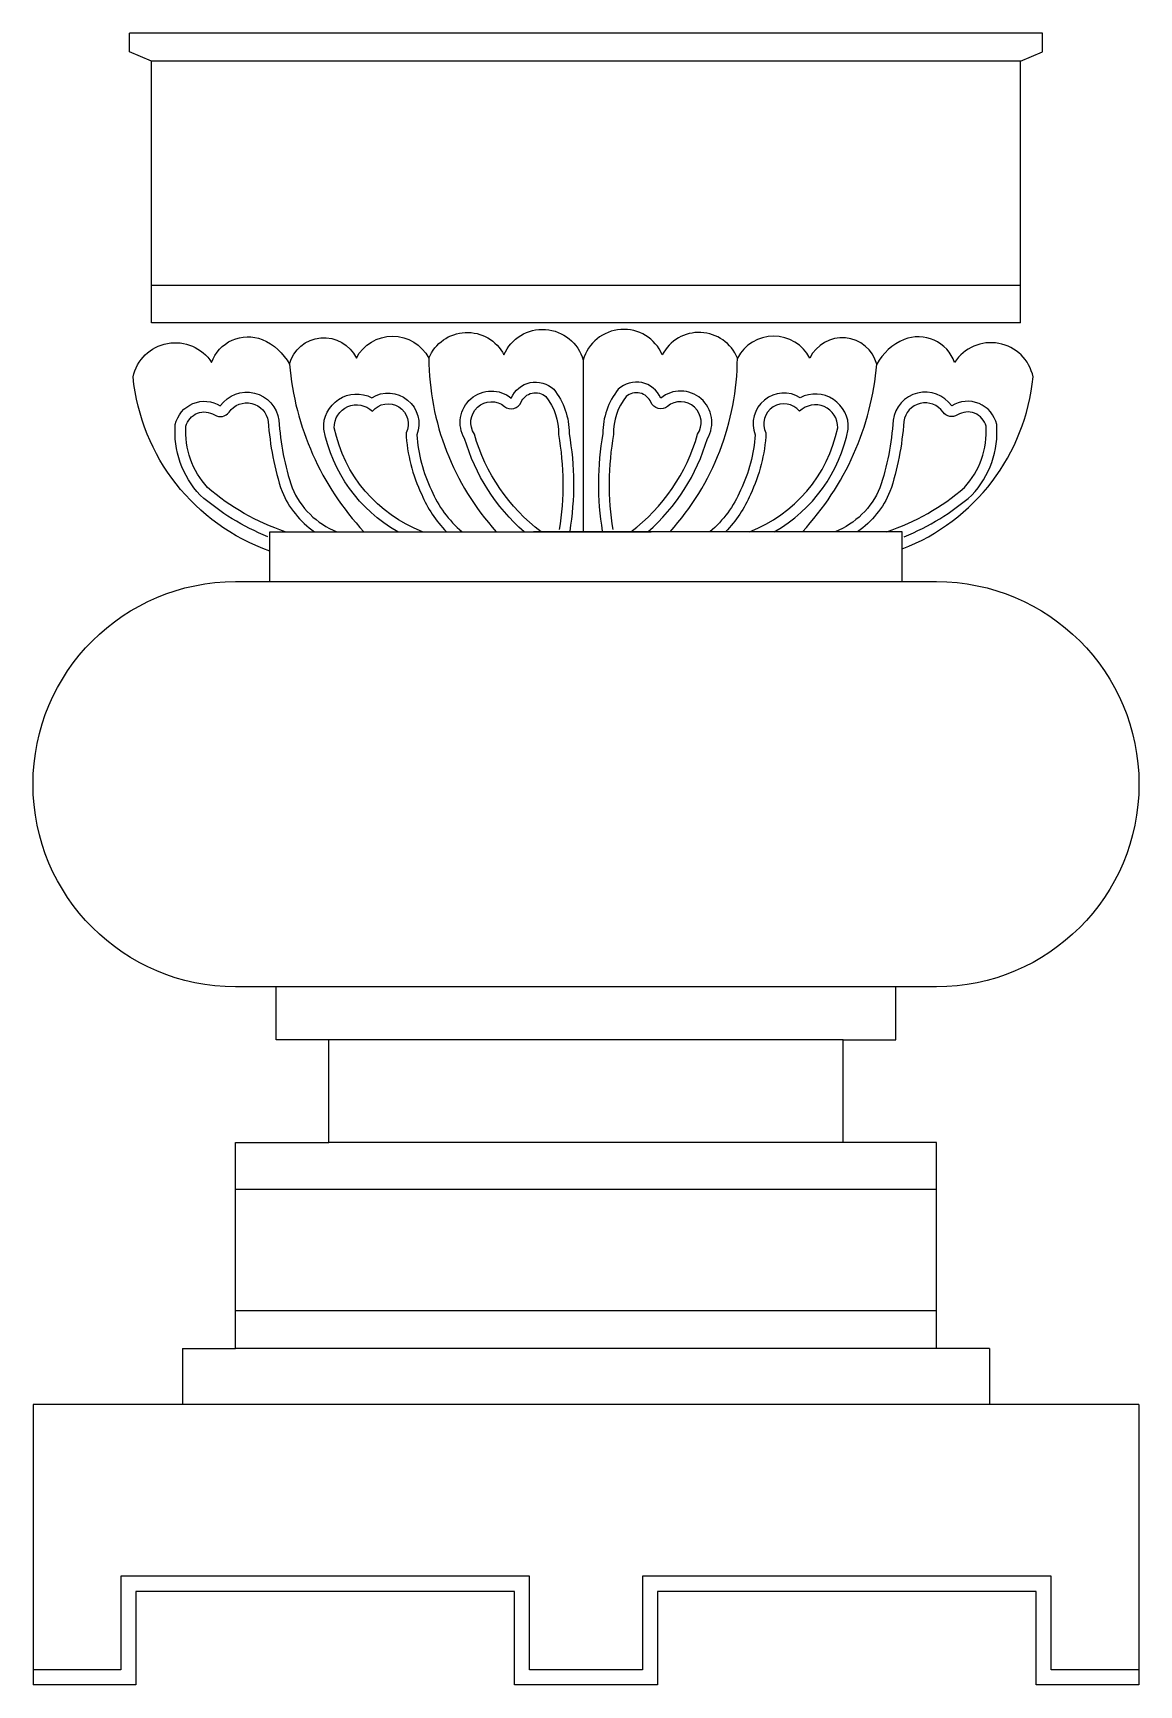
# Model space of a CAD drawing. Extents: x 2291 to 2913, y -965 to -38.
import ezdxf

# ---------------------------------------------------------------- set-up
doc = ezdxf.new("R2010")
doc.units = 0
doc.header["$LTSCALE"] = 100
doc.header["$MEASUREMENT"] = 0
for name, color, linetype in [('3', 3, 'CONTINUOUS'), ('4', 4, 'CONTINUOUS'), ('7', 7, 'CONTINUOUS')]:
    doc.layers.add(name, color=color, linetype=linetype)

msp = doc.modelspace()

# ---------------------------------------------------------------- linework, layer by layer
at = {"layer": '3'}
for points in [[(2576.72, -317.98, -0.164154), (2539.22, -263.15, -0.867416), (2556.11, -247.61, 0.49983), (2565.43, -245.31, -0.50879), (2579.34, -242.08, -0.1758), (2586.39, -263.36, -0.085215), (2586.82, -316.78, -0.085215)], [(2627.05, -317.98, 0.164154), (2664.54, -263.15, 0.867416), (2647.65, -247.61, -0.49983), (2638.33, -245.31, 0.50879), (2624.43, -242.08, 0.1758), (2617.37, -263.36, 0.085215), (2616.94, -316.78, 0.085215)], [(2432.97, -317.98, -0.09953), (2389.3, -293.09, -0.208063), (2377.14, -258.72, -0.509894), (2393.2, -252.42, 0.401822), (2401.35, -250.81, -0.678569), (2423.37, -256.04, 0.062905), (2431.12, -295.46, 0.142465), (2449.34, -317.98, 0.142465)], [(2510.12, -317.98, -0.256853), (2460.49, -259.58, -0.677532), (2481.89, -250.35, -0.900439), (2500.78, -262.48, 0.099267), (2509.57, -297.06, 0.092523), (2523.48, -317.98, 0.092523)], [(2693.64, -317.98, 0.256853), (2743.27, -259.58, 0.677532), (2721.87, -250.35, 0.900439), (2702.98, -262.48, -0.099267), (2694.2, -297.06, -0.092523), (2680.28, -317.98, -0.092523)], [(2770.79, -317.98, 0.09953), (2814.46, -293.09, 0.208063), (2826.62, -258.72, 0.509894), (2810.56, -252.42, -0.401822), (2802.42, -250.81, 0.678569), (2780.39, -256.04, -0.062905), (2772.64, -295.46, -0.142465), (2754.42, -317.98, -0.142465)]]:
    msp.add_lwpolyline(points, format="xyb", dxfattribs=at)
msp.add_lwpolyline([(2912.51, -956.98), (2863.26, -956.98), (2863.26, -904.48), (2633.63, -904.48), (2633.63, -956.98), (2570.13, -956.98), (2570.13, -904.48), (2340.51, -904.48), (2340.51, -956.98), (2291.26, -956.98)], dxfattribs=at)
at = {"layer": '4'}
for p, q in [((2858.26, -37.98), (2345.51, -37.98)), ((2345.51, -48.48), (2345.51, -37.98)), ((2858.26, -48.48), (2858.26, -37.98)), ((2357.76, -53.73), (2345.51, -48.48)), ((2846.01, -53.73), (2357.76, -53.73)), ((2357.76, -200.73), (2357.76, -53.73)), ((2846.01, -53.73), (2858.26, -48.48)), ((2846.01, -200.73), (2846.01, -53.73)), ((2846.01, -179.73), (2357.76, -179.73)), ((2846.01, -200.73), (2357.76, -200.73)), ((2600.27, -221.63), (2600.27, -317.98)), ((2424.26, -317.98), (2638.42, -317.98)), ((2424.26, -345.98), (2424.26, -317.98)), ((2779.51, -317.98), (2572.35, -317.98)), ((2779.51, -345.98), (2779.51, -317.98)), ((2427.76, -603.23), (2427.76, -573.48)), ((2776.01, -603.23), (2776.01, -573.48)), ((2457.51, -603.23), (2427.76, -603.23)), ((2746.26, -603.23), (2457.51, -603.23)), ((2457.51, -660.98), (2457.51, -603.23)), ((2746.26, -603.23), (2776.01, -603.23)), ((2746.26, -660.98), (2746.26, -603.23)), ((2405.01, -660.98), (2457.51, -660.98)), ((2405.01, -687.23), (2405.01, -660.98)), ((2746.26, -660.98), (2457.51, -660.98)), ((2798.76, -660.98), (2746.26, -660.98)), ((2798.76, -687.23), (2798.76, -660.98)), ((2798.76, -687.23), (2405.01, -687.23)), ((2405.01, -755.48), (2405.01, -687.23)), ((2798.76, -755.48), (2798.76, -687.23)), ((2798.76, -755.48), (2405.01, -755.48)), ((2405.01, -776.48), (2405.01, -755.48)), ((2798.76, -776.48), (2798.76, -755.48)), ((2375.26, -776.48), (2405.01, -776.48)), ((2375.26, -776.48), (2375.26, -807.98)), ((2798.76, -776.48), (2405.01, -776.48)), ((2828.51, -776.48), (2798.76, -776.48)), ((2828.51, -776.48), (2828.51, -807.98)), ((2912.51, -807.98), (2291.26, -807.98)), ((2291.26, -807.98), (2291.26, -965.48)), ((2912.51, -807.98), (2912.51, -965.48))]:
    msp.add_line(p, q, dxfattribs=at)
for points in [[(2424.26, -328.83, -0.291283), (2347.48, -231.06, -0.667719), (2391.57, -222.89, -0.425343), (2420.01, -210.1, -0.170329), (2435.3, -223.95, -0.697498), (2472.89, -220.5, -0.60463), (2513.59, -220.5, -0.637975), (2555.8, -218.62, -0.706153), (2600.27, -221.63)], [(2779.51, -327.64, 0.283249), (2853.06, -231.06, 0.667719), (2808.97, -222.89, 0.425343), (2780.53, -210.1, 0.170329), (2765.24, -223.95, 0.697498), (2727.65, -220.5, 0.60463), (2686.95, -220.5, 0.637975), (2644.74, -218.62, 0.706153), (2600.27, -221.63)]]:
    msp.add_lwpolyline(points, format="xyb", dxfattribs=at)
msp.add_lwpolyline([(2405.01, -345.98), (2798.76, -345.98, -1), (2798.76, -573.48), (2405.01, -573.48, -1)], format="xyb", close=True, dxfattribs=at)
msp.add_lwpolyline([(2912.51, -965.48), (2854.76, -965.48), (2854.76, -912.98), (2642.13, -912.98), (2642.13, -965.48), (2561.63, -965.48), (2561.63, -912.98), (2349.01, -912.98), (2349.01, -965.48), (2291.26, -965.48)], dxfattribs=at)
for centre, radius, start, end in [((2660.33, -219.63), 146.74, 180.3387, 222.08303), ((2540.21, -219.63), 146.74, 317.91697, 359.6613), ((2592.86, -210.22), 158.16, 184.98317, 222.94898), ((2607.68, -210.22), 158.16, 317.05102, 355.01683)]:
    msp.add_arc(centre, radius, start, end, dxfattribs=at)
at = {"layer": '7'}
for points in [[(2423.13, -320.76, -0.084121), (2385.13, -297.41, -0.212231), (2371.19, -257.8, -0.521223), (2396.43, -247.36, -0.68371), (2429.34, -255.42, 0.062853), (2436.74, -293.35, 0.199636), (2461.92, -317.98, 0.165495)], [(2496.09, -317.98, -0.217692), (2454.52, -260.3, -0.580779), (2481.54, -242.75, -0.718923), (2506.85, -263.56, 0.095541), (2515.03, -294.59, 0.117907), (2532.28, -317.98)], [(2567.18, -317.98, -0.144307), (2533.7, -265.64, -0.840898), (2559.91, -242.96, -0.521955), (2583.72, -237.96, -0.174994), (2592.4, -262.89, -0.084294), (2592.74, -317.75)], [(2636.58, -317.98, 0.144307), (2670.07, -265.64, 0.840898), (2643.86, -242.96, 0.521955), (2620.04, -237.96, 0.174994), (2611.36, -262.89, 0.084294), (2611.02, -317.75)], [(2707.67, -317.98, 0.217692), (2749.24, -260.3, 0.580779), (2722.22, -242.75, 0.718923), (2696.91, -263.56, -0.095541), (2688.73, -294.59, -0.117907), (2671.49, -317.98)], [(2780.63, -320.76, 0.084121), (2818.63, -297.41, 0.212231), (2832.57, -257.8, 0.521223), (2807.33, -247.36, 0.68371), (2774.42, -255.42, -0.062853), (2767.02, -293.35, -0.199636), (2741.84, -317.98, -0.165495)]]:
    msp.add_lwpolyline(points, format="xyb", dxfattribs=at)

doc.saveas('drawing.dxf')
